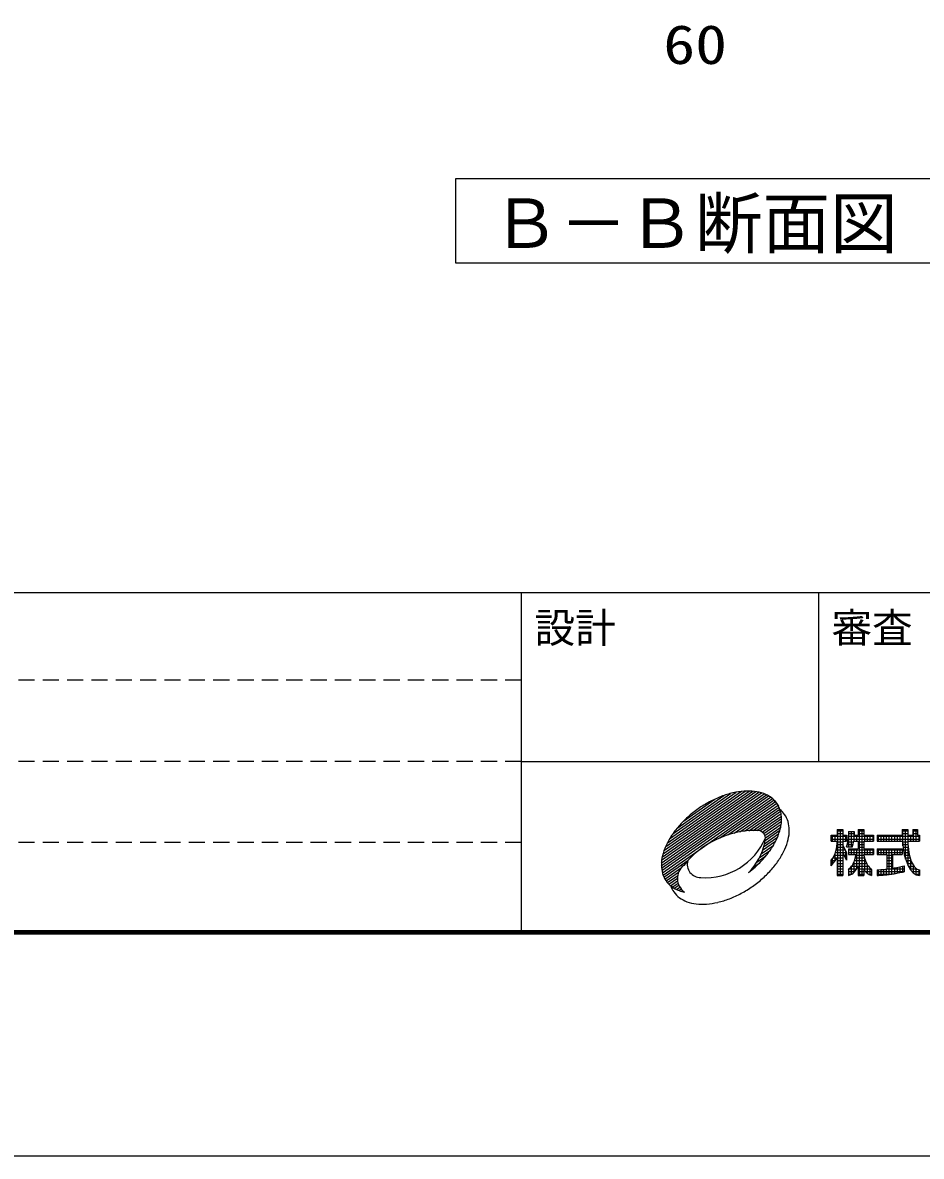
# Model space of a CAD drawing. Units: millimetres, scale not verified. Extents: x -8910 to 8910, y -6308 to 6308.
# Drawn here: x -866 to 1127, y -6308 to -3793 of the extents above; entities that cross this region are included whole.
import ezdxf
from ezdxf.enums import TextEntityAlignment as Align

# ---------------------------------------------------------------- set-up
doc = ezdxf.new("R2010")
doc.units = ezdxf.units.MM
doc.header["$LTSCALE"] = 30
doc.linetypes.add('DASHED1', pattern=[1.8, 1.2, -0.6])
for name, color, linetype, lineweight in [('0-1_機器', 2, 'Continuous', 25), ('0-5_00クル-フ-6寸法', 132, 'Continuous', 25), ('1-4_図面枠', 7, 'Continuous', 25), ('1-5_Axis_waku', 7, 'Continuous', 25)]:
    doc.layers.add(name, color=color, linetype=linetype, lineweight=lineweight)
doc.styles.add('ＭＳ ゴシック', font='')
doc.styles.get('ＭＳ ゴシック').set_extended_font_data('MS Gothic')

msp = doc.modelspace()

# ---------------------------------------------------------------- linework, layer by layer
at = {"layer": '0-1_機器', "color": 3}
msp.add_lwpolyline([(2122.73, -4325.41), (2122.73, -4139.1), (93.4, -4139.1), (93.4, -4325.41)], close=True, dxfattribs=at)
at = {"layer": '1-4_図面枠'}
msp.add_lwpolyline([(-8910, -6307.5), (-8910, 6307.5), (8910, 6307.5), (8910, -6307.5)], close=True, dxfattribs=at)
at = {"layer": '1-5_Axis_waku'}
for p, q in [((-7770, -5056.5), (8400, -5056.5)), ((239.99, -5806.5), (239.99, -5056.5)), ((899.99, -5431.5), (899.99, -5056.5)), ((239.99, -5431.5), (8399.99, -5431.5)), ((550.16, -5657.04), (772.83, -5501.12)), ((550.22, -5662.85), (778.46, -5503.04)), ((550.69, -5650.81), (766.76, -5499.51)), ((550.78, -5668.32), (783.64, -5505.27)), ((551.97, -5644.05), (760.17, -5498.27)), ((554.34, -5636.53), (752.96, -5497.46)), ((557.71, -5628.32), (745.13, -5497.08)), ((561.63, -5619.71), (736.52, -5497.25)), ((563.41, -5612.6), (727.92, -5497.41)), ((568.63, -5603.09), (716.22, -5499.75)), ((575.55, -5592.38), (703.79, -5502.59)), ((584.98, -5579.93), (688.9, -5507.15)), ((551.75, -5673.5), (788.39, -5507.81)), ((553.1, -5678.42), (792.76, -5510.61)), ((554.15, -5683.54), (796.77, -5513.66)), ((599.61, -5563.82), (668.73, -5515.42)), ((680.36, -5601.03), (800.4, -5516.98)), ((698.2, -5594.4), (803.67, -5520.55)), ((712.21, -5590.45), (806.59, -5524.36)), ((724.23, -5587.89), (809.17, -5528.41)), ((734.97, -5586.23), (811.4, -5532.71)), ((801.87, -5518.51), (810.44, -5530.74)), ((744.8, -5585.21), (813.27, -5537.26)), ((753.92, -5584.68), (814.78, -5542.06)), ((762.46, -5584.56), (816.29, -5546.86)), ((769.18, -5585.71), (816.58, -5552.52)), ((773.91, -5588.26), (816.95, -5558.12)), ((777.42, -5591.66), (816.9, -5564.02)), ((779.92, -5595.77), (816.33, -5570.27)), ((781.35, -5600.63), (815.19, -5576.93)), ((940.1, -5582.54), (952.85, -5582.54)), ((940.1, -5582.54), (940.1, -5595.29)), ((941.99, -5684.54), (941.99, -5582.54)), ((947.99, -5684.54), (947.99, -5582.54)), ((952.85, -5582.54), (952.85, -5595.29)), ((986.85, -5582.54), (999.6, -5582.54)), ((986.85, -5582.54), (986.85, -5595.29)), ((989.98, -5684.54), (989.98, -5582.54)), ((995.98, -5684.54), (995.98, -5582.54)), ((999.6, -5582.54), (999.6, -5595.29)), ((1084.61, -5582.54), (1097.36, -5582.54)), ((1084.61, -5582.54), (1084.61, -5595.29)), ((1085.98, -5618.94), (1085.98, -5582.54)), ((1091.98, -5647.95), (1091.98, -5582.54)), ((1097.36, -5582.54), (1097.36, -5595.29)), ((1108.41, -5582.54), (1118.61, -5582.54)), ((1108.41, -5582.54), (1108.41, -5595.29)), ((1109.98, -5608.04), (1109.98, -5582.54)), ((1115.98, -5608.04), (1115.98, -5582.54)), ((1118.61, -5582.54), (1118.61, -5595.29)), ((777.33, -5621.02), (808.04, -5599.52)), ((779.14, -5613.9), (811.14, -5591.49)), ((780.47, -5607.1), (813.47, -5584)), ((927.35, -5608.04), (927.35, -5595.29)), ((927.35, -5595.29), (940.1, -5595.29)), ((927.35, -5597.58), (961.35, -5597.58)), ((927.35, -5603.58), (961.35, -5603.58)), ((927.35, -5608.04), (940.1, -5608.04)), ((929.99, -5608.04), (929.99, -5595.29)), ((935.99, -5608.04), (935.99, -5595.29)), ((940.1, -5585.58), (952.85, -5585.58)), ((940.1, -5591.58), (952.85, -5591.58)), ((952.85, -5595.29), (961.35, -5595.29)), ((952.85, -5608.04), (952.85, -5616.54)), ((952.85, -5608.04), (961.35, -5608.04)), ((953.99, -5608.04), (953.99, -5595.29)), ((959.99, -5608.04), (959.99, -5595.29)), ((961.35, -5595.29), (961.35, -5608.04)), ((965.05, -5603.58), (1020.85, -5603.58)), ((965.53, -5597.58), (1020.85, -5597.58)), ((965.61, -5586.79), (965.61, -5595.29)), ((965.61, -5591.58), (978.36, -5591.58)), ((965.98, -5620.79), (965.98, -5586.79)), ((971.98, -5620.79), (971.98, -5586.79)), ((977.18, -5608.04), (986.85, -5608.04)), ((977.98, -5608.04), (977.98, -5586.79)), ((983.98, -5608.04), (983.98, -5595.29)), ((986.85, -5585.58), (999.6, -5585.58)), ((986.85, -5591.58), (999.6, -5591.58)), ((986.85, -5608.04), (986.85, -5625.04)), ((999.6, -5595.29), (1020.85, -5595.29)), ((999.6, -5608.04), (1020.85, -5608.04)), ((999.6, -5608.04), (999.6, -5625.04)), ((1001.98, -5608.04), (1001.98, -5595.29)), ((1007.98, -5608.04), (1007.98, -5595.29)), ((1013.98, -5608.04), (1013.98, -5595.29)), ((1019.99, -5608.04), (1019.99, -5595.29)), ((1020.85, -5595.29), (1020.85, -5608.04)), ((1029.35, -5595.29), (1029.35, -5608.04)), ((1029.35, -5595.29), (1084.61, -5595.29)), ((1029.35, -5597.58), (1122.86, -5597.58)), ((1029.35, -5603.58), (1122.86, -5603.58)), ((1029.35, -5608.04), (1085, -5608.04)), ((1031.97, -5608.04), (1031.97, -5595.29)), ((1037.97, -5608.04), (1037.97, -5595.29)), ((1043.98, -5608.04), (1043.98, -5595.29)), ((1049.98, -5608.04), (1049.98, -5595.29)), ((1055.98, -5608.04), (1055.98, -5595.29)), ((1061.98, -5608.04), (1061.98, -5595.29)), ((1067.98, -5608.04), (1067.98, -5595.29)), ((1073.98, -5608.04), (1073.98, -5595.29)), ((1079.98, -5608.04), (1079.98, -5595.29)), ((1084.61, -5585.58), (1097.36, -5585.58)), ((1084.61, -5591.58), (1097.36, -5591.58)), ((1097.36, -5595.29), (1108.41, -5595.29)), ((1097.36, -5608.04), (1122.86, -5608.04)), ((1097.98, -5608.04), (1097.98, -5595.29)), ((1103.98, -5608.04), (1103.98, -5595.29)), ((1108.41, -5585.58), (1118.61, -5585.58)), ((1108.41, -5591.58), (1118.61, -5591.58)), ((1118.61, -5595.29), (1122.86, -5595.29)), ((1121.98, -5608.04), (1121.98, -5595.29)), ((1122.86, -5595.29), (1122.86, -5608.04)), ((767.71, -5645.34), (792.15, -5628.22)), ((771.82, -5636.6), (799.63, -5617.12)), ((774.94, -5628.55), (803.94, -5608.25)), ((938.48, -5627.58), (958.37, -5627.58)), ((939.65, -5621.58), (955.37, -5621.58)), ((940.2, -5609.58), (952.85, -5609.58)), ((940.22, -5615.58), (952.85, -5615.58)), ((961.35, -5633.54), (952.85, -5616.54)), ((953.99, -5635.81), (953.99, -5618.81)), ((959.99, -5647.82), (959.99, -5630.82)), ((961.35, -5620.79), (974.1, -5620.79)), ((962.85, -5615.58), (975.6, -5615.58)), ((964.16, -5609.58), (976.91, -5609.58)), ((965.61, -5625.04), (965.61, -5637.79)), ((965.61, -5625.04), (986.02, -5625.04)), ((965.61, -5627.58), (1020.85, -5627.58)), ((965.98, -5637.79), (965.98, -5625.04)), ((971.98, -5637.79), (971.98, -5625.04)), ((977.98, -5637.79), (977.98, -5625.04)), ((983.98, -5669.62), (983.98, -5625.04)), ((986.85, -5609.58), (999.6, -5609.58)), ((986.85, -5615.58), (999.6, -5615.58)), ((986.85, -5621.58), (999.6, -5621.58)), ((999.6, -5625.04), (1020.85, -5625.04)), ((1001.98, -5637.79), (1001.98, -5625.04)), ((1007.98, -5637.79), (1007.98, -5625.04)), ((1013.98, -5637.79), (1013.98, -5625.04)), ((1019.99, -5637.79), (1019.99, -5625.04)), ((1020.85, -5625.04), (1020.85, -5637.79)), ((1029.35, -5625.04), (1029.35, -5637.79)), ((1029.35, -5625.04), (1084.61, -5625.04)), ((1029.35, -5627.58), (1084.61, -5627.58)), ((1031.99, -5637.79), (1031.99, -5625.04)), ((1037.99, -5637.79), (1037.99, -5625.04)), ((1043.99, -5637.79), (1043.99, -5625.04)), ((1049.99, -5637.79), (1049.99, -5625.04)), ((1055.99, -5682.2), (1055.99, -5625.04)), ((1061.99, -5681.46), (1061.99, -5625.04)), ((1067.99, -5637.79), (1067.99, -5625.04)), ((1073.99, -5637.79), (1073.99, -5625.04)), ((1079.99, -5637.79), (1079.99, -5625.04)), ((1084.61, -5625.04), (1084.61, -5637.79)), ((1085.11, -5609.58), (1097.37, -5609.58)), ((1085.61, -5615.58), (1097.54, -5615.58)), ((1086.31, -5621.58), (1097.94, -5621.58)), ((1087.2, -5627.58), (1098.59, -5627.58)), ((1097.98, -5663.08), (1097.98, -5622)), ((556.03, -5688.09), (610.16, -5650.18)), ((753.78, -5666.81), (767.56, -5657.16)), ((762.09, -5655.12), (782.33, -5640.96)), ((927.35, -5663.29), (940.1, -5646.29)), ((927.35, -5663.29), (927.35, -5650.54)), ((927.35, -5651.58), (936.13, -5651.58)), ((927.35, -5657.58), (931.63, -5657.58)), ((929.99, -5659.77), (929.99, -5646.87)), ((930.82, -5645.58), (952.85, -5645.58)), ((934.15, -5639.58), (952.85, -5639.58)), ((935.99, -5651.77), (935.99, -5635.38)), ((936.66, -5633.58), (952.85, -5633.58)), ((940.1, -5646.29), (940.1, -5684.54)), ((940.1, -5651.58), (952.85, -5651.58)), ((940.1, -5657.58), (952.85, -5657.58)), ((952.85, -5633.54), (952.85, -5684.54)), ((952.87, -5633.58), (961.35, -5633.58)), ((955.88, -5639.58), (961.35, -5639.58)), ((958.87, -5645.58), (961.35, -5645.58)), ((965.61, -5633.58), (1020.85, -5633.58)), ((965.61, -5637.79), (982.6, -5637.79)), ((976.34, -5657.58), (1005.87, -5657.58)), ((977.98, -5677.15), (977.98, -5653.87)), ((978.82, -5651.58), (1003.39, -5651.58)), ((979.65, -5648.79), (982.6, -5637.79)), ((980.52, -5645.58), (1001.69, -5645.58)), ((982.13, -5639.58), (1000.08, -5639.58)), ((1002.55, -5648.79), (999.6, -5637.79)), ((999.6, -5637.79), (1020.85, -5637.79)), ((1001.98, -5674.83), (1001.98, -5646.67)), ((1029.35, -5633.58), (1084.61, -5633.58)), ((1029.35, -5637.79), (1050.61, -5637.79)), ((1050.61, -5637.79), (1050.61, -5670.09)), ((1050.61, -5639.58), (1063.36, -5639.58)), ((1050.61, -5645.58), (1063.36, -5645.58)), ((1050.61, -5651.58), (1063.36, -5651.58)), ((1050.61, -5657.58), (1063.36, -5657.58)), ((1063.36, -5637.79), (1084.61, -5637.79)), ((1063.36, -5637.79), (1063.36, -5668.39)), ((1088.31, -5633.58), (1099.49, -5633.58)), ((1089.65, -5639.58), (1100.7, -5639.58)), ((1091.26, -5645.58), (1102.25, -5645.58)), ((1093.18, -5651.58), (1104.24, -5651.58)), ((1095.46, -5657.58), (1106.81, -5657.58)), ((1103.98, -5672.91), (1103.98, -5650.89)), ((558.26, -5692.38), (595.2, -5666.52)), ((560.85, -5696.43), (588.76, -5676.89)), ((940.1, -5663.58), (952.85, -5663.58)), ((940.1, -5669.58), (952.85, -5669.58)), ((940.1, -5675.58), (952.85, -5675.58)), ((940.1, -5681.58), (952.85, -5681.58)), ((965.61, -5671.79), (967.31, -5670.09)), ((965.61, -5671.71), (965.61, -5684.54)), ((965.61, -5675.58), (979.55, -5675.58)), ((965.61, -5681.58), (972.09, -5681.58)), ((965.98, -5684.41), (965.98, -5671.36)), ((967.82, -5669.58), (984.01, -5669.58)), ((971.98, -5681.64), (971.98, -5664.69)), ((972.78, -5663.58), (986.75, -5663.58)), ((986.85, -5663.29), (986.85, -5684.54)), ((986.85, -5663.58), (1009.43, -5663.58)), ((986.85, -5669.58), (1014.39, -5669.58)), ((986.85, -5675.58), (999.6, -5675.58)), ((986.85, -5681.58), (999.6, -5681.58)), ((999.6, -5671.79), (999.6, -5684.54)), ((1002.66, -5675.58), (1016.6, -5675.58)), ((1007.98, -5680.2), (1007.98, -5661.38)), ((1010.12, -5681.58), (1016.6, -5681.58)), ((1013.98, -5683.54), (1013.98, -5669.16)), ((1016.6, -5671.71), (1016.6, -5684.54)), ((1029.35, -5671.79), (1029.35, -5684.54)), ((1029.35, -5675.58), (1088.86, -5675.58)), ((1029.35, -5681.58), (1060.53, -5681.58)), ((1031.99, -5684.36), (1031.99, -5671.78)), ((1037.99, -5683.99), (1037.99, -5671.25)), ((1043.99, -5683.46), (1043.99, -5670.71)), ((1049.99, -5682.9), (1049.99, -5670.18)), ((1050.61, -5663.58), (1063.36, -5663.58)), ((1050.61, -5669.58), (1088.86, -5669.58)), ((1067.99, -5680.34), (1067.99, -5667.79)), ((1073.99, -5679.21), (1073.99, -5666.5)), ((1079.99, -5678.09), (1079.99, -5665.21)), ((1085.99, -5676.97), (1085.99, -5663.92)), ((1088.86, -5663.29), (1088.86, -5676.04)), ((1098.23, -5663.58), (1110.34, -5663.58)), ((1101.66, -5669.58), (1116.21, -5669.58)), ((1106.16, -5675.58), (1122.86, -5675.58)), ((1109.98, -5679.33), (1109.98, -5663.06)), ((1113.09, -5681.58), (1122.86, -5681.58)), ((1115.98, -5683.08), (1115.98, -5669.43)), ((1121.98, -5684.51), (1121.98, -5671.75)), ((1122.86, -5671.79), (1122.86, -5684.54)), ((563.78, -5700.24), (586.57, -5684.28)), ((567.05, -5703.81), (585.94, -5690.58)), ((570.69, -5707.12), (586.28, -5696.2)), ((574.71, -5710.17), (587.36, -5701.31)), ((579.08, -5712.97), (589.03, -5706)), ((940.1, -5684.54), (952.85, -5684.54)), ((986.85, -5684.54), (999.6, -5684.54)), ((583.84, -5715.5), (591.25, -5710.31)), ((589.02, -5717.73), (593.98, -5714.25)), ((594.71, -5719.61), (597.22, -5717.85)), ((8402.4, -5808.9), (-7772.4, -5808.9)), ((8401.8, -5808.3), (-7771.8, -5808.3)), ((8401.2, -5807.7), (-7771.2, -5807.7)), ((8400.6, -5807.1), (-7770.6, -5807.1)), ((-7770, -5806.5), (8400, -5806.5)), ((8408.4, -5814.9), (-7778.4, -5814.9)), ((8407.8, -5814.3), (-7777.8, -5814.3)), ((8407.2, -5813.7), (-7777.2, -5813.7)), ((8406.6, -5813.1), (-7776.6, -5813.1)), ((8406, -5812.5), (-7776, -5812.5)), ((8405.4, -5811.9), (-7775.4, -5811.9)), ((8404.8, -5811.3), (-7774.8, -5811.3)), ((8404.2, -5810.7), (-7774.2, -5810.7)), ((8403.6, -5810.1), (-7773.6, -5810.1)), ((8403, -5809.5), (-7773, -5809.5))]:
    msp.add_line(p, q, dxfattribs=at)
at = {"layer": '1-5_Axis_waku', "linetype": 'DASHED1'}
for p, q in [((240, -5251.5), (-7770, -5251.5)), ((240, -5431.5), (-7770, -5431.5)), ((240, -5611.5), (-7770, -5611.5))]:
    msp.add_line(p, q, dxfattribs=at)
at = {"layer": '1-5_Axis_waku'}
for points in [[(965.61, -5586.79), (978.36, -5586.79), (978.36, -5595.29), (986.85, -5595.29)], [(961.35, -5633.54), (961.35, -5650.54), (952.85, -5633.54)], [(1029.35, -5671.79), (1032.32, -5671.59), (1037.44, -5671.24), (1042.54, -5670.84), (1047.65, -5670.39), (1050.61, -5670.09)], [(1029.35, -5684.54), (1032.32, -5684.34), (1037.44, -5683.99), (1042.54, -5683.59), (1047.65, -5683.14), (1050.61, -5682.84), (1052.39, -5682.64), (1055.46, -5682.27), (1058.52, -5681.86), (1061.58, -5681.41), (1063.36, -5681.14), (1066.93, -5680.54), (1073.07, -5679.39), (1079.2, -5678.13), (1085.31, -5676.81), (1088.86, -5676.04)], [(1063.36, -5668.39), (1066.93, -5667.78), (1073.07, -5666.64), (1079.2, -5665.38), (1085.31, -5664.07), (1088.86, -5663.29)]]:
    msp.add_lwpolyline(points, dxfattribs=at)
for centre, radius, start, end in [((754.95, -5695.38), 199.46, 103.30403, 111.13313), ((746.04, -5657.71), 160.75, 94.26399, 103.30405), ((743.15, -5619.1), 122.03, 83.39651, 94.26224), ((746.92, -5586.58), 89.3, 69.99609, 83.39651), ((754.72, -5565.17), 66.51, 53.6442, 69.99609), ((774.59, -5740.18), 248.46, 118.23608, 124.99998), ((766.26, -5724.67), 230.86, 111.13315, 118.23608), ((761.58, -5555.84), 54.92, 35, 53.6442), ((761.58, -5555.84), 54.92, 16.35579, 35), ((762.87, -5727.04), 230.86, 131.7639, 138.86684), ((774.59, -5740.18), 248.46, 124.99998, 131.7639), ((778.9, -5580.36), 54.81, 35.01981, 50.90445), ((757.67, -5557.72), 59.21, 3.73218, 17.03671), ((736.07, -5559.83), 80.91, 0.51715, 4.22578), ((778.8, -5580.41), 54.92, 16.35579, 35), ((739.22, -5706.39), 199.46, 138.86684, 146.69594), ((695.83, -5551.52), 122.03, 335.73775, 346.60347), ((708.03, -5555.68), 109.21, 347.24379, 349.53223), ((699.86, -5553.45), 117.68, 347.57066, 348.47897), ((741.73, -5560.36), 75.26, 348.3591, 0.95915), ((767.67, -5583.67), 66.51, 0.00389, 16.35579), ((706.87, -5685.14), 160.75, 146.69594, 155.73599), ((761.22, -5791.22), 206.67, 89.51877, 141.29517), ((647.74, -5544.31), 145.09, 266.05196, 337.08), ((762.67, -5603.45), 18.89, 8.03198, 90.01068), ((651.75, -5585.38), 130.54, 348.69109, 353.21165), ((660.54, -5535.6), 160.75, 326.69594, 335.73599), ((713.04, -5576.09), 122.03, 335.73775, 346.60347), ((744.88, -5583.68), 89.3, 346.60345, 0.00388), ((878.72, -5612.78), 61.57, 322.18031, 4.4213), ((876, -5593.46), 89.62, 342.24469, 358.83064), ((888.75, -5593.46), 89.62, 342.24469, 350.63754), ((671.57, -5669.22), 122.03, 155.73775, 166.60347), ((651.75, -5585.38), 130.54, 314.59993, 348.69109), ((628.18, -5514.35), 199.46, 318.86684, 326.69594), ((677.75, -5560.18), 160.75, 326.69594, 335.73599), ((639.73, -5661.64), 89.3, 166.60347, 180.00389), ((637.27, -5659.55), 29.51, 164.38046, 270.9435), ((604.54, -5493.7), 230.86, 311.7639, 318.86684), ((645.39, -5538.92), 199.46, 318.86684, 326.69594), ((934, -5636.56), 47.26, 311.96062, 345.00003), ((1048.2, -5636.56), 47.26, 194.99997, 228.03938), ((616.94, -5661.64), 66.51, 180.00389, 196.35579), ((605.82, -5664.9), 54.92, 196.35579, 215), ((623.23, -5691.12), 37.29, 128.62967, 234.33911), ((599.71, -5488.92), 237.63, 307.39177, 311.86528), ((621.74, -5518.27), 230.86, 311.7639, 318.86684), ((954.98, -5652.66), 33.6, 288.43475, 341.56525), ((1027.23, -5652.66), 33.6, 214.69511, 251.56525), ((605.82, -5664.9), 54.92, 215, 233.6442), ((622.94, -5689.56), 54.81, 199.09554, 214.98018), ((610.02, -5505.14), 248.46, 298.23608, 304.99998), ((610.02, -5505.14), 248.46, 304.99998, 311.7639), ((612.69, -5655.57), 66.51, 233.6442, 249.99609), ((623.03, -5689.48), 54.92, 215, 233.6442), ((616.11, -5649.18), 73.69, 249.19475, 258.53928), ((629.9, -5680.14), 66.51, 233.6442, 249.99609), ((618.35, -5520.65), 230.86, 291.13315, 298.23608), ((637.69, -5658.73), 89.3, 249.99609, 263.39651), ((641.46, -5626.22), 122.03, 263.39651, 274.26224), ((638.58, -5587.61), 160.75, 274.26399, 283.30405), ((629.67, -5549.93), 199.46, 283.30405, 291.13315)]:
    msp.add_arc(centre, radius, start, end, dxfattribs=at)
for centre, major_axis, ratio, start_param in [((1122.86, -5595.29), (0, 89.25), 0.4285, 1.7141444), ((1122.86, -5608.04), (0, 63.75), 0.3999, 1.5707963)]:
    msp.add_ellipse(centre, major_axis=major_axis, ratio=ratio, start_param=start_param, end_param=3.1415927, dxfattribs=at)

# ---------------------------------------------------------------- texts
at = {"layer": '0-1_機器', "color": 4, "style": 'ＭＳ ゴシック'}
msp.add_text('Ｂ－Ｂ断面図', height=110, dxfattribs=at).set_placement((174.65, -4325.38), align=Align.BOTTOM_LEFT)
at = {"layer": '0-5_00クル-フ-6寸法', "color": 3, "style": 'ＭＳ ゴシック', "width": 1.2}
msp.add_text('60', height=86.66, dxfattribs=at).set_placement((554.63, -3910.28), align=Align.BOTTOM_LEFT)
at = {"layer": '1-5_Axis_waku', "style": 'ＭＳ ゴシック'}
for s, p in [('設計', (269.16, -5187.88)), ('審査', (927.84, -5187.88))]:
    msp.add_text(s, height=65.98, dxfattribs=at).set_placement(p, align=Align.BOTTOM_LEFT)

doc.saveas('drawing.dxf')
